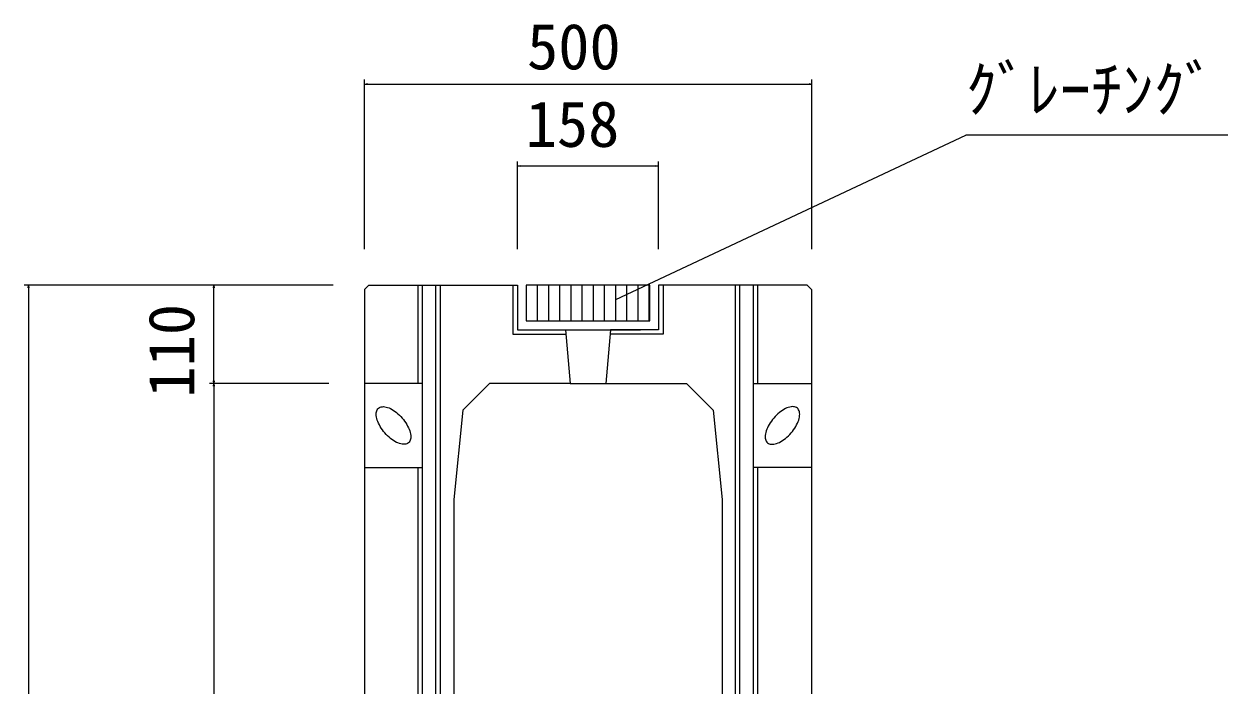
# Model space of a CAD drawing. Units: millimetres on the paper, scale 1:20. Extents: x 2 to 843, y -1 to 593.
# Drawn here: x 657.3 to 724.6, y 463.5 to 500.5 of the extents above; entities that cross this region are included whole.
import ezdxf
from ezdxf.enums import TextEntityAlignment as Align

# ---------------------------------------------------------------- set-up
doc = ezdxf.new("R2010")
doc.units = ezdxf.units.MM
for name, color, linetype, lineweight in [('0_2', 7, 'Continuous', 18), ('D-STR-DIM（寸法）', 7, 'Continuous', 18), ('D-STR-HTXT（旗揚げ）', 4, 'Continuous', 18), ('D-STR-TXT（文字）', 7, 'Continuous', 18), ('D-STR（構造物外形線）', 1, 'Continuous', 18)]:
    doc.layers.add(name, color=color, linetype=linetype, lineweight=lineweight)
doc.styles.add('ＭＳ ゴシック', font='')
doc.styles.get('ＭＳ ゴシック').set_extended_font_data('MS Gothic')

msp = doc.modelspace()

# ---------------------------------------------------------------- linework, layer by layer
at = {"layer": '0_2'}
for p, q in [((676.349, 497.145), (676.499, 497.17)), ((676.499, 497.12), (676.349, 497.145)), ((701.199, 497.17), (701.349, 497.145)), ((701.349, 497.145), (701.199, 497.12)), ((684.887, 492.562), (685.037, 492.587)), ((685.037, 492.537), (684.887, 492.562)), ((692.637, 492.587), (692.787, 492.562)), ((692.787, 492.562), (692.637, 492.537)), ((657.528, 485.756), (657.553, 485.906)), ((657.553, 485.906), (657.578, 485.756)), ((667.888, 485.756), (667.913, 485.906)), ((667.913, 485.906), (667.938, 485.756)), ((667.913, 480.406), (667.888, 480.556)), ((667.888, 480.256), (667.913, 480.406)), ((667.938, 480.556), (667.913, 480.406)), ((667.913, 480.406), (667.938, 480.256))]:
    msp.add_line(p, q, dxfattribs=at)
at = {"layer": '0_2', "color": 9}
for p, q in [((676.349, 497.145), (676.369, 497.145)), ((701.349, 497.145), (701.329, 497.145)), ((684.887, 492.562), (684.907, 492.562)), ((692.787, 492.562), (692.767, 492.562)), ((657.553, 485.906), (657.553, 485.886)), ((667.913, 485.906), (667.913, 485.886)), ((667.913, 480.406), (667.913, 480.426)), ((667.913, 480.406), (667.913, 480.386))]:
    msp.add_line(p, q, dxfattribs=at)
at = {"layer": 'D-STR-DIM（寸法）'}
for p, q in [((676.349, 487.906), (676.349, 497.395)), ((676.369, 497.145), (701.329, 497.145)), ((701.349, 487.906), (701.349, 497.395)), ((684.887, 487.906), (684.887, 492.812)), ((692.787, 487.906), (692.787, 492.812)), ((692.767, 492.562), (684.907, 492.562)), ((674.587, 485.906), (657.303, 485.906)), ((657.553, 485.886), (657.553, 436.176)), ((674.587, 485.906), (667.663, 485.906)), ((667.913, 480.426), (667.913, 485.886)), ((674.337, 480.406), (667.663, 480.406)), ((674.337, 480.406), (667.663, 480.406)), ((667.913, 480.386), (667.913, 436.176))]:
    msp.add_line(p, q, dxfattribs=at)
at = {"layer": 'D-STR-HTXT（旗揚げ）'}
for p in [(690.39, 485.103), (724.623, 494.29)]:
    msp.add_line(p, (709.962, 494.29), dxfattribs=at)
at = {"layer": 'D-STR（構造物外形線）'}
for p, q in [((676.337, 485.656), (676.587, 485.906)), ((676.337, 485.656), (676.337, 436.156)), ((676.587, 485.906), (684.887, 485.906)), ((679.337, 480.406), (679.337, 485.906)), ((679.587, 436.156), (679.587, 485.906)), ((680.337, 436.156), (680.337, 485.906)), ((680.587, 436.156), (680.587, 485.906)), ((684.637, 485.906), (684.637, 483.156)), ((684.887, 485.906), (684.887, 483.406)), ((692.287, 485.906), (685.387, 485.906)), ((685.387, 485.906), (685.387, 483.906)), ((685.39, 483.906), (685.39, 485.906)), ((686.015, 483.906), (686.015, 485.906)), ((686.64, 483.906), (686.64, 485.906)), ((687.265, 483.906), (687.265, 485.906)), ((687.89, 483.906), (687.89, 485.906)), ((688.515, 483.906), (688.515, 485.906)), ((689.14, 483.906), (689.14, 485.906)), ((689.765, 483.906), (689.765, 485.906)), ((690.39, 483.906), (690.39, 485.906)), ((691.015, 483.906), (691.015, 485.906)), ((691.64, 483.906), (691.64, 485.906)), ((692.265, 483.906), (692.265, 485.906)), ((692.287, 483.906), (692.287, 485.906)), ((701.087, 485.906), (692.787, 485.906)), ((692.787, 485.906), (692.787, 483.406)), ((693.037, 485.906), (693.037, 483.156)), ((697.087, 436.156), (697.087, 485.906)), ((697.337, 436.156), (697.337, 485.906)), ((698.087, 436.156), (698.087, 485.906)), ((698.337, 480.406), (698.337, 485.906)), ((701.087, 485.906), (701.337, 485.656)), ((701.337, 485.656), (701.337, 436.156)), ((684.887, 483.406), (691.778, 483.406)), ((685.387, 483.906), (692.287, 483.906)), ((687.587, 483.406), (687.837, 480.406)), ((690.087, 483.406), (689.837, 480.406)), ((692.787, 483.406), (690.087, 483.406)), ((684.637, 483.156), (687.587, 483.156)), ((693.037, 483.156), (690.087, 483.156)), ((679.587, 480.406), (676.337, 480.406)), ((683.337, 480.406), (681.837, 478.906)), ((687.837, 480.406), (683.337, 480.406)), ((687.837, 480.406), (694.337, 480.406)), ((694.337, 480.406), (695.837, 478.906)), ((698.087, 480.406), (701.337, 480.406)), ((676.997, 478.681), (677.001, 478.752)), ((677.001, 478.605), (676.997, 478.681)), ((677.001, 478.752), (677.012, 478.818)), ((677.012, 478.818), (677.031, 478.878)), ((677.031, 478.878), (677.056, 478.932)), ((677.056, 478.932), (677.088, 478.979)), ((677.088, 478.979), (677.127, 479.019)), ((677.127, 479.019), (677.173, 479.052)), ((677.173, 479.052), (677.224, 479.077)), ((677.224, 479.077), (677.281, 479.094)), ((677.281, 479.094), (677.343, 479.103)), ((677.343, 479.103), (677.41, 479.104)), ((677.41, 479.104), (677.481, 479.098)), ((677.481, 479.098), (677.556, 479.083)), ((677.556, 479.083), (677.633, 479.061)), ((677.633, 479.061), (677.714, 479.03)), ((677.714, 479.03), (677.796, 478.993)), ((677.796, 478.993), (677.879, 478.948)), ((677.879, 478.948), (677.963, 478.896)), ((677.963, 478.896), (678.047, 478.838)), ((678.047, 478.838), (678.131, 478.774)), ((678.131, 478.774), (678.213, 478.704)), ((678.213, 478.704), (678.293, 478.63)), ((681.837, 478.906), (681.337, 473.906)), ((695.837, 478.906), (696.337, 473.906)), ((699.461, 478.704), (699.38, 478.63)), ((699.543, 478.774), (699.461, 478.704)), ((699.626, 478.838), (699.543, 478.774)), ((699.71, 478.896), (699.626, 478.838)), ((699.794, 478.948), (699.71, 478.896)), ((699.878, 478.993), (699.794, 478.948)), ((699.96, 479.03), (699.878, 478.993)), ((700.04, 479.061), (699.96, 479.03)), ((700.118, 479.083), (700.04, 479.061)), ((700.193, 479.098), (700.118, 479.083)), ((700.264, 479.104), (700.193, 479.098)), ((700.33, 479.103), (700.264, 479.104)), ((700.393, 479.094), (700.33, 479.103)), ((700.45, 479.077), (700.393, 479.094)), ((700.501, 479.052), (700.45, 479.077)), ((700.546, 479.019), (700.501, 479.052)), ((700.585, 478.979), (700.546, 479.019)), ((700.618, 478.932), (700.585, 478.979)), ((700.643, 478.878), (700.618, 478.932)), ((700.661, 478.818), (700.643, 478.878)), ((700.672, 478.752), (700.661, 478.818)), ((700.676, 478.681), (700.672, 478.752)), ((700.673, 478.605), (700.676, 478.681)), ((677.012, 478.524), (677.001, 478.605)), ((677.03, 478.441), (677.012, 478.524)), ((677.055, 478.354), (677.03, 478.441)), ((677.087, 478.265), (677.055, 478.354)), ((677.126, 478.174), (677.087, 478.265)), ((677.171, 478.082), (677.126, 478.174)), ((677.222, 477.99), (677.171, 478.082)), ((677.279, 477.899), (677.222, 477.99)), ((678.293, 478.63), (678.371, 478.551)), ((678.371, 478.551), (678.445, 478.468)), ((678.445, 478.468), (678.516, 478.382)), ((678.516, 478.382), (678.583, 478.294)), ((678.583, 478.294), (678.645, 478.203)), ((678.645, 478.203), (678.702, 478.112)), ((678.702, 478.112), (678.753, 478.02)), ((678.753, 478.02), (678.798, 477.928)), ((698.921, 478.02), (698.876, 477.928)), ((698.972, 478.112), (698.921, 478.02)), ((699.029, 478.203), (698.972, 478.112)), ((699.091, 478.294), (699.029, 478.203)), ((699.157, 478.382), (699.091, 478.294)), ((699.228, 478.468), (699.157, 478.382)), ((699.303, 478.551), (699.228, 478.468)), ((699.38, 478.63), (699.303, 478.551)), ((700.395, 477.899), (700.452, 477.99)), ((700.452, 477.99), (700.503, 478.082)), ((700.503, 478.082), (700.548, 478.174)), ((700.548, 478.174), (700.587, 478.265)), ((700.587, 478.265), (700.619, 478.354)), ((700.619, 478.354), (700.644, 478.441)), ((700.644, 478.441), (700.662, 478.524)), ((700.662, 478.524), (700.673, 478.605)), ((677.341, 477.808), (677.279, 477.899)), ((677.407, 477.72), (677.341, 477.808)), ((677.478, 477.634), (677.407, 477.72)), ((677.553, 477.551), (677.478, 477.634)), ((677.63, 477.472), (677.553, 477.551)), ((677.711, 477.398), (677.63, 477.472)), ((677.793, 477.328), (677.711, 477.398)), ((677.876, 477.264), (677.793, 477.328)), ((678.798, 477.928), (678.837, 477.837)), ((678.837, 477.837), (678.869, 477.748)), ((678.869, 477.748), (678.894, 477.661)), ((678.894, 477.661), (678.912, 477.578)), ((678.922, 477.35), (678.911, 477.284)), ((678.912, 477.578), (678.923, 477.497)), ((678.926, 477.421), (678.922, 477.35)), ((678.923, 477.497), (678.926, 477.421)), ((698.751, 477.497), (698.747, 477.421)), ((698.747, 477.421), (698.751, 477.35)), ((698.762, 477.578), (698.751, 477.497)), ((698.751, 477.35), (698.762, 477.284)), ((698.78, 477.661), (698.762, 477.578)), ((698.805, 477.748), (698.78, 477.661)), ((698.837, 477.837), (698.805, 477.748)), ((698.876, 477.928), (698.837, 477.837)), ((699.797, 477.264), (699.881, 477.328)), ((699.881, 477.328), (699.963, 477.398)), ((699.963, 477.398), (700.043, 477.472)), ((700.043, 477.472), (700.121, 477.551)), ((700.121, 477.551), (700.195, 477.634)), ((700.195, 477.634), (700.266, 477.72)), ((700.266, 477.72), (700.333, 477.808)), ((700.333, 477.808), (700.395, 477.899)), ((677.96, 477.206), (677.876, 477.264)), ((678.044, 477.154), (677.96, 477.206)), ((678.128, 477.109), (678.044, 477.154)), ((678.21, 477.072), (678.128, 477.109)), ((678.29, 477.042), (678.21, 477.072)), ((678.368, 477.019), (678.29, 477.042)), ((678.443, 477.004), (678.368, 477.019)), ((678.514, 476.998), (678.443, 477.004)), ((678.58, 476.999), (678.514, 476.998)), ((678.643, 477.008), (678.58, 476.999)), ((678.7, 477.025), (678.643, 477.008)), ((678.751, 477.05), (678.7, 477.025)), ((678.796, 477.083), (678.751, 477.05)), ((678.835, 477.123), (678.796, 477.083)), ((678.868, 477.17), (678.835, 477.123)), ((678.893, 477.224), (678.868, 477.17)), ((678.911, 477.284), (678.893, 477.224)), ((698.762, 477.284), (698.781, 477.224)), ((698.781, 477.224), (698.806, 477.17)), ((698.806, 477.17), (698.838, 477.123)), ((698.838, 477.123), (698.877, 477.083)), ((698.877, 477.083), (698.923, 477.05)), ((698.923, 477.05), (698.974, 477.025)), ((698.974, 477.025), (699.031, 477.008)), ((699.031, 477.008), (699.093, 476.999)), ((699.093, 476.999), (699.16, 476.998)), ((699.16, 476.998), (699.231, 477.004)), ((699.231, 477.004), (699.306, 477.019)), ((699.306, 477.019), (699.383, 477.042)), ((699.383, 477.042), (699.464, 477.072)), ((699.464, 477.072), (699.546, 477.109)), ((699.546, 477.109), (699.629, 477.154)), ((699.629, 477.154), (699.713, 477.206)), ((699.713, 477.206), (699.797, 477.264)), ((676.337, 475.696), (679.587, 475.696)), ((679.337, 436.156), (679.337, 475.696)), ((701.337, 475.696), (698.087, 475.696)), ((698.337, 436.156), (698.337, 475.696)), ((681.337, 473.906), (681.337, 436.156)), ((696.337, 473.906), (696.337, 436.156))]:
    msp.add_line(p, q, dxfattribs=at)

# ---------------------------------------------------------------- texts
at = {"layer": 'D-STR-DIM（寸法）', "style": 'ＭＳ ゴシック'}
for s, p in [('500', (685.429, 497.195)), ('158', (685.353, 492.861))]:
    msp.add_text(s, height=2.566, dxfattribs=at).set_placement(p, align=Align.BOTTOM_LEFT)
msp.add_text('110', height=2.566, rotation=90, dxfattribs=at).set_placement((667.588, 479.612), align=Align.BOTTOM_LEFT)
at = {"layer": 'D-STR-TXT（文字）', "style": 'ＭＳ ゴシック'}
msp.add_text('ｸﾞﾚｰﾁﾝｸﾞ', height=2.566, dxfattribs=at).set_placement((709.962, 494.79), align=Align.BOTTOM_LEFT)

doc.saveas('drawing.dxf')
